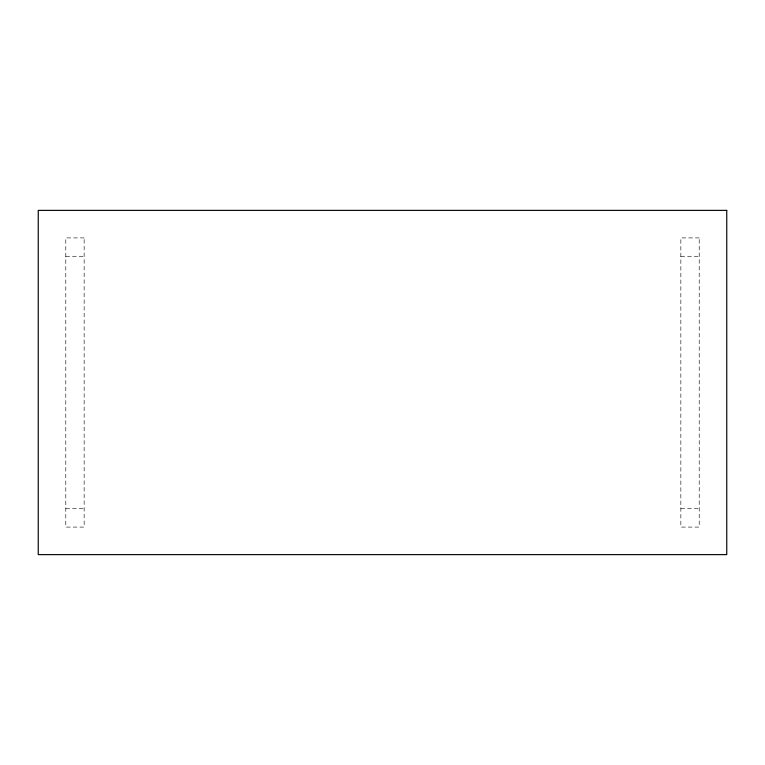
<?xml version="1.0" encoding="UTF-8"?>
<svg xmlns="http://www.w3.org/2000/svg" width="765" height="765" viewBox="0 0 765 765"><rect width="100%" height="100%" fill="white"/><g stroke="black" fill="none" stroke-linecap="round" stroke-linejoin="round"><path stroke-width="0.57" stroke-dasharray="3.83 2.87" d="M65.79 256.275L84.15 256.275M680.85 256.275L699.21 256.275M65.79 508.725L84.15 508.725M680.85 508.725L699.21 508.725M84.15 237.915L65.79 237.915L65.79 527.085L84.15 527.085L84.15 237.915M699.21 237.915L680.85 237.915L680.85 527.085L699.21 527.085L699.21 237.915"/><path stroke-width="1.15" d="M726.75 210.375L38.25 210.375L38.25 554.625L726.75 554.625L726.75 210.375"/></g></svg>
